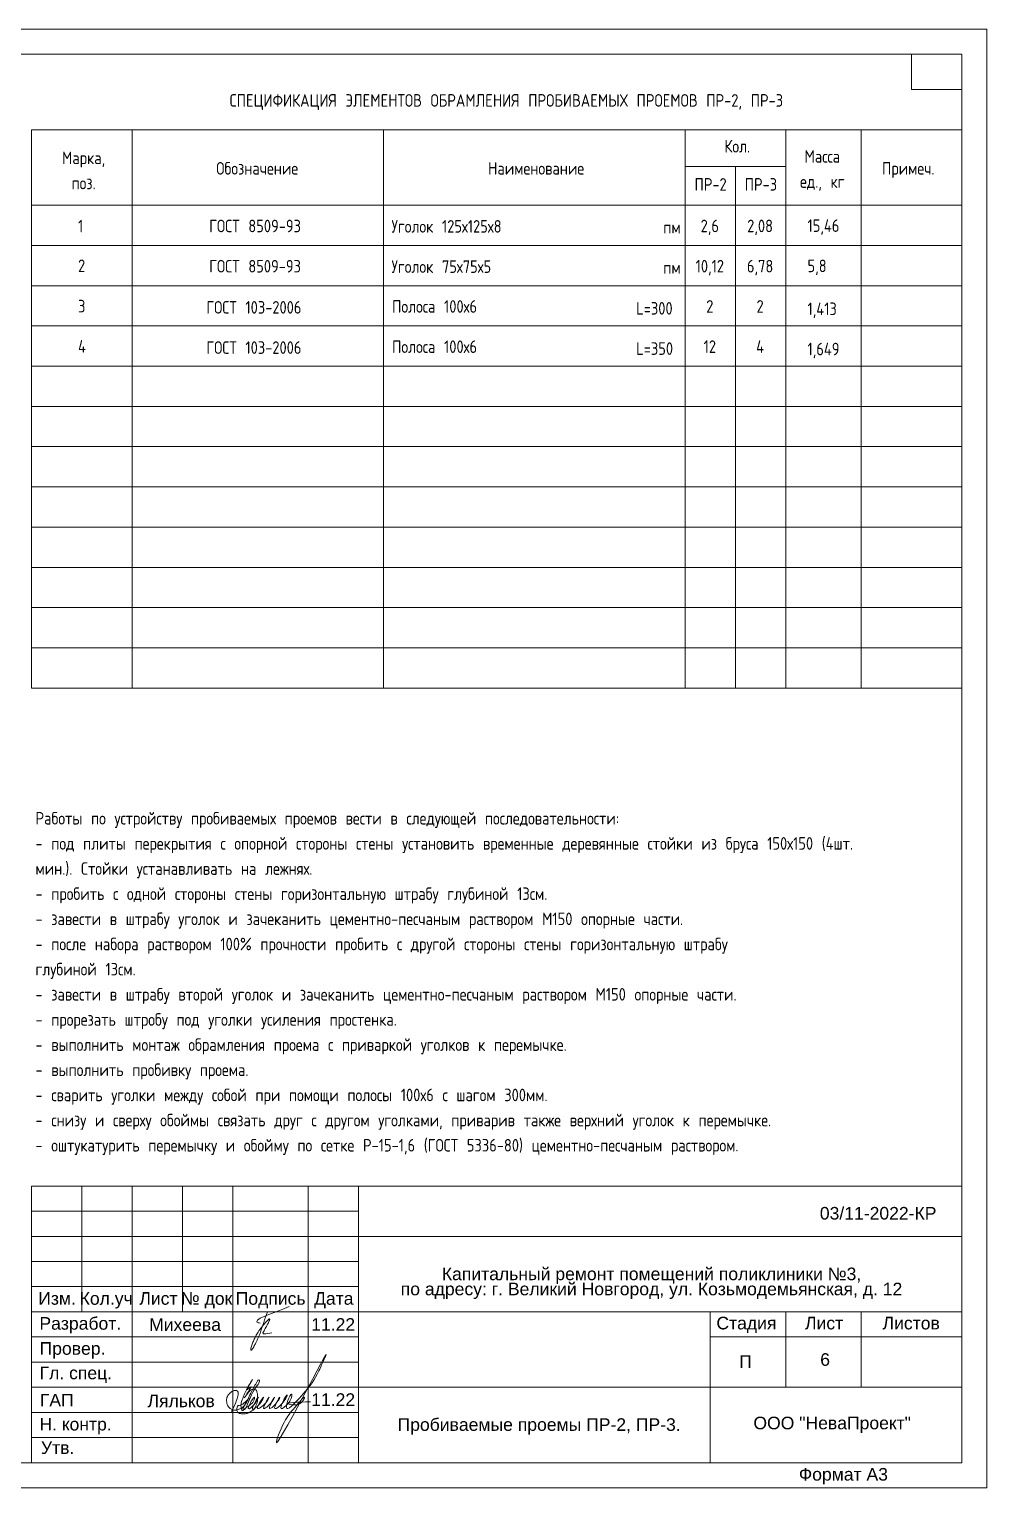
# Model space of a CAD drawing. Header units: metres. Extents: x 14591 to 15202, y 5442 to 5571.
# Drawn here: x 14871.68 to 14890.72, y 5478.46 to 5507.46 of the extents above; entities that cross this region are included whole.
import ezdxf
from ezdxf.enums import TextEntityAlignment as Align

# ---------------------------------------------------------------- set-up
doc = ezdxf.new("R2010")
doc.units = ezdxf.units.M
doc.header["$MEASUREMENT"] = 0
for name, color, linetype, lineweight in [('Level 5', 7, 'Continuous', 0), ('Level 50', 7, 'Continuous', 0), ('Level 63', 7, 'Continuous', 0), ('Оси', 7, 'Continuous', 0), ('Подпись', 7, 'Continuous', 0), ('ЧЕРТЕЖ', 7, 'Continuous', 0)]:
    doc.layers.add(name, color=color, linetype=linetype, lineweight=lineweight)
doc.styles.add('ARIAL', font='arial.ttf')
doc.styles.add('Style-Arial', font='arial.ttf')
doc.styles.add('Style-txt', font='txt.shx')

# ---------------------------------------------------------------- blocks, each defined once
blk = doc.blocks.new('*U150')
at = {"layer": 'Level 50', "color": 7, "linetype": 'Continuous', "lineweight": 0}
for p, q in [((-20.487, 14.5), (20.513, 14.5)), ((-20.487, -14.5), (-20.487, 14.5)), ((20.513, 14.5), (20.513, -14.5)), ((20.513, -14.5), (-20.487, -14.5))]:
    blk.add_line(p, q, dxfattribs=at)
at = {"layer": 'Level 50', "color": 7, "linetype": 'Continuous', "lineweight": 13}
for p, q in [((-18.487, 14), (20.013, 14)), ((-18.487, 14), (-18.487, -14)), ((19.013, 14), (19.013, 13.3)), ((20.013, 14), (20.013, -14)), ((19.013, 13.3), (20.013, 13.3)), ((-18.926, -14), (20.013, -14))]:
    blk.add_line(p, q, dxfattribs=at)
at = {"layer": 'Level 63', "color": 7, "linetype": 'Continuous', "lineweight": 13}
for p, q in [((-20.487, 1), (-18.487, 1)), ((-20.487, 1), (-20.487, -5.5)), ((-19.987, 1), (-19.987, -5.5)), ((-19.487, 1), (-19.487, -5.5)), ((-18.987, 1), (-18.987, -5.5)), ((-19.987, 0), (-18.487, 0)), ((-19.987, -1.5), (-18.487, -1.5)), ((-19.987, -3.5), (-18.487, -3.5)), ((-20.487, -5.5), (-18.487, -5.5)), ((-19.687, -5.5), (-18.487, -5.5)), ((-19.187, -14), (-19.187, -5.5)), ((-19.687, -8), (-18.487, -8)), ((1.513, -8.5), (20.013, -8.5)), ((1.513, -8.5), (1.513, -14)), ((2.513, -8.5), (2.513, -11)), ((3.513, -8.5), (3.513, -14)), ((4.513, -8.5), (4.513, -11)), ((5.513, -8.5), (5.513, -14)), ((7.013, -8.5), (7.013, -14)), ((8.013, -8.5), (8.013, -14)), ((8.013, -9.5), (20.013, -9.5)), ((1.513, -10.5), (8.013, -10.5)), ((1.513, -11), (8.013, -11)), ((8.013, -11), (20.013, -11)), ((-19.687, -11.5), (-18.487, -11.5)), ((15.013, -11.5), (20.013, -11.5)), ((8.013, -12.5), (20.013, -12.5))]:
    blk.add_line(p, q, dxfattribs=at)
at = {"layer": 'Level 63', "color": 7, "linetype": 'Continuous', "lineweight": 0}
for p, q in [((1.513, -9), (8.013, -9)), ((1.513, -9.5), (8.013, -9.5)), ((1.513, -10), (8.013, -10)), ((1.513, -11.5), (8.013, -11.5)), ((1.513, -12), (8.013, -12)), ((1.513, -12.5), (8.013, -12.5)), ((1.513, -13), (8.013, -13)), ((1.513, -13.5), (8.013, -13.5))]:
    blk.add_line(p, q, dxfattribs=at)
at = {"layer": 'Level 63', "color": 7, "linetype": 'Continuous', "lineweight": 13, "flags": 128}
for points in [[(-18.487, -14), (-19.687, -14), (-19.687, -5.5)], [(15.013, -11), (15.013, -14)], [(16.513, -11), (16.513, -12.5)], [(18.013, -11), (18.013, -12.5)]]:
    blk.add_lwpolyline(points, dxfattribs=at)
at = {"layer": 'Level 63', "color": 7, "linetype": 'Continuous', "lineweight": 0, "style": 'Style-Arial'}
for s, p in [('Согласовано', (-20.263, -4.173)), ('Взам. инв. №', (-19.445, -6.716)), ('Подп. и дата', (-19.457, -9.745)), ('Инв. № подл.', (-19.462, -12.713))]:
    blk.add_text(s, height=0.25002, rotation=90, dxfattribs=at).set_placement(p, align=Align.MIDDLE_CENTER)
for s, p in [('Изм.', (2.02, -10.735)), ('Кол.уч', (2.997, -10.735)), ('Лист', (4.036, -10.735)), ('№ док', (4.994, -10.735)), ('Подпись', (6.268, -10.735)), ('Дата', (7.524, -10.735)), ('Разработ.', (2.482, -11.231)), ('Стадия', (15.731, -11.225)), ('Лист', (17.276, -11.225)), ('Листов', (19.009, -11.225)), ('Провер.', (2.327, -11.729)), ('Гл. спец.', (2.393, -12.216)), ('ГАП', (2.014, -12.757)), ('Н. контр.', (2.388, -13.235)), ('ООО "НеваПроект"', (17.436, -13.211)), ('Утв.', (2.032, -13.702)), ('Формат А3', (17.66, -14.231))]:
    blk.add_text(s, height=0.25, dxfattribs=at).set_placement(p, align=Align.MIDDLE_CENTER)
blk = doc.blocks.new('формат_А3')
at = {"layer": 'Level 50', "color": 7, "linetype": 'Continuous', "lineweight": 13}
blk.add_blockref('*U150', (20.487, -14.5), dxfattribs=at)
blk = doc.blocks.new('*U43')
at = {"color": 0, "linetype": 'ByBlock', "lineweight": -2}
for points, knots in [([(-0.049, 0.33), (-0.098, 0.187), (-0.147, 0.043), (-0.195, -0.1), (-0.202, -0.12), (-0.21, -0.14), (-0.219, -0.16), (-0.227, -0.18), (-0.236, -0.199), (-0.246, -0.218), (-0.255, -0.237), (-0.265, -0.257), (-0.275, -0.276), (-0.279, -0.286), (-0.284, -0.295), (-0.289, -0.305), (-0.294, -0.314), (-0.299, -0.324), (-0.304, -0.334), (-0.306, -0.339), (-0.309, -0.344), (-0.312, -0.349), (-0.315, -0.355), (-0.318, -0.361), (-0.321, -0.366), (-0.327, -0.378), (-0.335, -0.39), (-0.342, -0.401), (-0.348, -0.41), (-0.355, -0.419), (-0.362, -0.427), (-0.365, -0.43), (-0.368, -0.432), (-0.371, -0.434), (-0.373, -0.434), (-0.374, -0.434), (-0.375, -0.435), (-0.376, -0.435), (-0.377, -0.435), (-0.377, -0.434), (-0.377, -0.434), (-0.378, -0.434), (-0.378, -0.434), (-0.378, -0.434), (-0.379, -0.434), (-0.379, -0.434), (-0.379, -0.434), (-0.38, -0.434), (-0.38, -0.433), (-0.381, -0.432), (-0.381, -0.43), (-0.382, -0.429), (-0.382, -0.425), (-0.382, -0.422), (-0.382, -0.418), (-0.382, -0.413), (-0.381, -0.407), (-0.38, -0.401), (-0.38, -0.399), (-0.379, -0.398), (-0.379, -0.396), (-0.374, -0.383), (-0.37, -0.369), (-0.365, -0.356), (-0.361, -0.342), (-0.356, -0.328), (-0.351, -0.315), (-0.342, -0.287), (-0.331, -0.26), (-0.32, -0.233), (-0.309, -0.205), (-0.296, -0.178), (-0.282, -0.152), (-0.268, -0.126), (-0.253, -0.1), (-0.236, -0.075), (-0.213, -0.041), (-0.188, -0.007), (-0.162, 0.026), (-0.149, 0.042), (-0.137, 0.058), (-0.123, 0.074), (-0.11, 0.09), (-0.096, 0.106), (-0.083, 0.121), (-0.078, 0.127), (-0.073, 0.132), (-0.068, 0.137), (-0.063, 0.142), (-0.059, 0.147), (-0.054, 0.152), (-0.049, 0.157), (-0.043, 0.162), (-0.038, 0.166), (-0.033, 0.171), (-0.028, 0.176), (-0.023, 0.181), (-0.022, 0.182), (-0.021, 0.183), (-0.02, 0.185), (-0.018, 0.186), (-0.017, 0.187), (-0.016, 0.188), (-0.014, 0.19), (-0.013, 0.19), (-0.012, 0.191), (-0.01, 0.191), (-0.009, 0.19), (-0.008, 0.189), (-0.007, 0.188), (-0.006, 0.188), (-0.006, 0.187), (-0.005, 0.186), (-0.004, 0.185), (-0.004, 0.184), (-0.003, 0.182), (-0.002, 0.18), (-0.003, 0.178), (-0.005, 0.172), (-0.008, 0.165), (-0.011, 0.158), (-0.013, 0.152), (-0.016, 0.145), (-0.019, 0.138), (-0.025, 0.125), (-0.031, 0.112), (-0.037, 0.099), (-0.047, 0.079), (-0.057, 0.059), (-0.068, 0.039), (-0.071, 0.032), (-0.075, 0.026), (-0.079, 0.019), (-0.087, 0.004), (-0.096, -0.011), (-0.104, -0.026), (-0.112, -0.04), (-0.121, -0.055), (-0.13, -0.07), (-0.135, -0.08), (-0.144, -0.094), (-0.136, -0.104), (-0.132, -0.11), (-0.126, -0.113), (-0.12, -0.112), (-0.067, -0.104), (-0.015, -0.095), (0.037, -0.086)], [0, 0, 0, 0, 0.217305, 0.217305, 0.217305, 0.248053, 0.248053, 0.248053, 0.278814, 0.278814, 0.278814, 0.3097, 0.3097, 0.3097, 0.325198, 0.325198, 0.325198, 0.340732, 0.340732, 0.340732, 0.349043, 0.349043, 0.349043, 0.358423, 0.358423, 0.358423, 0.377762, 0.377762, 0.377762, 0.393637, 0.393637, 0.393637, 0.398941, 0.398941, 0.398941, 0.400894, 0.400894, 0.400894, 0.401762, 0.401762, 0.401762, 0.402187, 0.402187, 0.402187, 0.402615, 0.402615, 0.402615, 0.403163, 0.403163, 0.403163, 0.405533, 0.405533, 0.405533, 0.410387, 0.410387, 0.410387, 0.41877, 0.41877, 0.41877, 0.421164, 0.421164, 0.421164, 0.441654, 0.441654, 0.441654, 0.462409, 0.462409, 0.462409, 0.504469, 0.504469, 0.504469, 0.546983, 0.546983, 0.546983, 0.589863, 0.589863, 0.589863, 0.649865, 0.649865, 0.649865, 0.679493, 0.679493, 0.679493, 0.709391, 0.709391, 0.709391, 0.719511, 0.719511, 0.719511, 0.72956, 0.72956, 0.72956, 0.739618, 0.739618, 0.739618, 0.749754, 0.749754, 0.749754, 0.752179, 0.752179, 0.752179, 0.754796, 0.754796, 0.754796, 0.756965, 0.756965, 0.756965, 0.75884, 0.75884, 0.75884, 0.760528, 0.760528, 0.760528, 0.762134, 0.762134, 0.762134, 0.764864, 0.764864, 0.764864, 0.775058, 0.775058, 0.775058, 0.785387, 0.785387, 0.785387, 0.806393, 0.806393, 0.806393, 0.838477, 0.838477, 0.838477, 0.849235, 0.849235, 0.849235, 0.873881, 0.873881, 0.873881, 0.898192, 0.898192, 0.898192, 0.9151, 0.9151, 0.9151, 0.924052, 0.924052, 0.924052, 1, 1, 1, 1]), ([(-0.192, 0.101), (-0.215, 0.109), (-0.261, 0.117), (-0.261, 0.127), (-0.265, 0.22), (0.168, 0.332), (0.382, 0.435)], [0, 0, 0, 0, 0.093914, 0.093914, 0.093914, 1, 1, 1, 1])]:
    blk.add_open_spline(points, degree=3, knots=knots, dxfattribs=at)

msp = doc.modelspace()

# ---------------------------------------------------------------- linework, layer by layer
at = {"color": 5, "linetype": 'Continuous', "lineweight": 0}
msp.add_spline([(14875.70454311, 5479.98167441), (14875.80720852, 5480.21649223), (14875.83239187, 5480.31047779), (14875.83239187, 5480.3636817), (14875.80116454, 5480.39490904), (14875.75188427, 5480.39490904), (14875.674538, 5480.35025315), (14875.61978548, 5480.28046482), (14875.60533381, 5480.24007649), (14875.60533381, 5480.17145988), (14875.6223813, 5480.10783778), (14875.66521818, 5480.04714014), (14875.71448014, 5480.01869873), (14875.78124276, 5480.00755561), (14875.84929491, 5480.02579013), (14875.90777103, 5480.05238626), (14875.94787806, 5480.08338603), (14876.01924184, 5480.20699172), (14876.08543575, 5480.34305522), (14876.13916122, 5480.453483), (14876.19539066, 5480.55087523), (14876.23260412, 5480.60303615), (14876.24996818, 5480.60768884), (14876.25666167, 5480.58270839), (14876.24564963, 5480.54161089), (14876.21317679, 5480.49677069), (14876.0219498, 5480.12834007), (14875.9611818, 5480.02308681), (14875.91566749, 5479.99680911), (14875.90349409, 5480.01789405), (14875.89784077, 5480.03899254), (14875.89034865, 5480.11446323), (14875.9234723, 5480.23808237), (14876.01831438, 5480.44477545), (14876.11657654, 5480.61497051), (14876.01952283, 5480.41765769), (14876.08266525, 5480.47325079), (14875.95389303, 5480.25021077), (14876.0546434, 5480.38073493), (14876.12881441, 5480.42355758), (14876.18506026, 5480.40848655), (14876.21185888, 5480.348358), (14876.21976923, 5480.25143749), (14876.14899011, 5480.02861751), (14876.06122288, 5479.96432872), (14875.99666388, 5479.93739545), (14875.8974589, 5479.93364335), (14875.82868042, 5479.96280445), (14875.81616555, 5479.98448084), (14875.80860925, 5480.03509544), (14875.82237715, 5480.08647793), (14875.89809265, 5480.11406221), (14876.05099502, 5480.25103559), (14875.93550121, 5480.0238071), (14875.99495945, 5480.05813534), (14876.14919678, 5480.21237267), (14876.16131584, 5480.25760161), (14876.03614851, 5480.04080544), (14876.16911385, 5480.14179099), (14876.23747103, 5480.26470071), (14876.1201163, 5480.03167287), (14876.28198336, 5480.15927015), (14876.34044107, 5480.26470071), (14876.21723508, 5480.04712284), (14876.38334597, 5480.15312975), (14876.44982423, 5480.26470071), (14876.34003043, 5480.04484983), (14876.50990305, 5480.18134467), (14876.55741417, 5480.26470071), (14876.45579764, 5480.04805), (14876.65338917, 5480.24009145), (14876.65825938, 5480.25230717), (14876.55979114, 5480.05999874), (14876.80394964, 5480.28695962), (14876.80661486, 5480.29690635), (14876.68253106, 5480.05644489), (14876.90160141, 5480.28705172), (14876.90160141, 5480.31599678), (14876.79239252, 5480.06815987), (14877.09264735, 5480.29301642), (14877.43670613, 5480.78609364), (14877.57166112, 5481.07661401), (14876.59416115, 5479.38353439), (14876.77727371, 5479.81551502), (14877.0020088, 5480.10610687), (14877.15515085, 5480.25924891), (14877.09953338, 5480.16291663), (14876.82946809, 5480.13054684), (14877.27216724, 5480.17311081)], degree=3, dxfattribs=at)
at = {"layer": 'Level 5', "color": 7, "linetype": 'Continuous', "lineweight": 13}
for p, q in [((14871.7249408, 5505.46267391), (14890.2249408, 5505.46267391)), ((14871.72498071, 5505.46268183), (14871.72498071, 5494.36264077)), ((14873.72498071, 5505.46268183), (14873.72498071, 5494.36264077)), ((14878.72498071, 5505.46268183), (14878.72498071, 5494.36264077)), ((14884.72498071, 5505.46267391), (14884.72498071, 5494.36264077)), ((14886.72498071, 5505.46268183), (14886.72498071, 5494.36264077)), ((14888.22498071, 5505.46268183), (14888.22498071, 5494.36264077)), ((14890.22498071, 5505.46268183), (14890.22498071, 5494.36264077)), ((14885.72498071, 5504.73555008), (14885.72498071, 5494.36264077)), ((14871.7249408, 5503.96267391), (14890.2249408, 5503.96267391)), ((14871.7249408, 5494.36267391), (14890.2249408, 5494.36267391))]:
    msp.add_line(p, q, dxfattribs=at)
at = {"layer": 'Level 5', "color": 7, "linetype": 'Continuous', "lineweight": 0}
for p, q in [((14871.7249408, 5503.16267391), (14890.2249408, 5503.16267391)), ((14871.7249408, 5502.36267391), (14890.2249408, 5502.36267391)), ((14871.7249408, 5501.56267391), (14890.2249408, 5501.56267391)), ((14871.7249408, 5500.76267391), (14890.2249408, 5500.76267391)), ((14871.7249408, 5499.96267391), (14890.2249408, 5499.96267391)), ((14871.7249408, 5499.16267391), (14890.2249408, 5499.16267391)), ((14871.7249408, 5498.36267391), (14890.2249408, 5498.36267391)), ((14871.7249408, 5497.56267391), (14890.2249408, 5497.56267391)), ((14871.7249408, 5496.76267391), (14890.2249408, 5496.76267391)), ((14871.7249408, 5495.96267391), (14890.2249408, 5495.96267391)), ((14871.7249408, 5495.16267391), (14890.2249408, 5495.16267391))]:
    msp.add_line(p, q, dxfattribs=at)
at = {"layer": 'ЧЕРТЕЖ', "color": 7, "linetype": 'Continuous', "lineweight": 13}
msp.add_line((14884.72498071, 5504.73555008), (14886.72498071, 5504.73555008), dxfattribs=at)

# ---------------------------------------------------------------- block references
at = {"layer": 'Level 50', "color": 7, "linetype": 'Continuous', "lineweight": 13}
msp.add_blockref('формат_А3', (14849.7249408, 5507.46267391), dxfattribs=at)
at = {"layer": 'Подпись', "color": 5, "linetype": 'Continuous', "lineweight": 0}
msp.add_blockref('*U43', (14876.46486883, 5481.63297025), dxfattribs=at)

# ---------------------------------------------------------------- texts
at = {"color": 7, "linetype": 'Continuous', "lineweight": 0, "style": 'Style-Arial'}
msp.add_text('03/11-2022-КР', height=0.25, dxfattribs=at).set_placement((14887.40334, 5484.04661764), align=Align.TOP_LEFT)
at = {"color": 18, "linetype": 'Continuous', "lineweight": 13, "true_color": 0x000000, "style": 'ARIAL'}
for s, p in [('11.22', (14877.72299484, 5481.83531755)), ('П', (14885.92329798, 5481.09726511)), ('11.22', (14877.72299484, 5480.34189165))]:
    msp.add_text(s, height=0.25, dxfattribs=at).set_placement(p, align=Align.TOP_CENTER)
at = {"color": 7, "lineweight": 13, "style": 'Style-Arial'}
for s, p in [('6', (14887.41090352, 5481.13870148)), ('Ляльков', (14874.03156529, 5480.31531432))]:
    msp.add_text(s, height=0.25, dxfattribs=at).set_placement(p, align=Align.TOP_LEFT)
at = {"linetype": 'Continuous', "lineweight": 0, "insert": (14884.05557296, 5482.52841063), "char_height": 0.25, "attachment_point": 5, "line_spacing_factor": 0.72, "style": 'Style-Arial'}
msp.add_mtext('Капитальный ремонт помещений поликлиники №3, \\Pпо адресу: г. Великий Новгород, ул. Козьмодемьянская, д. 12', dxfattribs=at)
at = {"layer": 'Оси', "color": 7, "linetype": 'Continuous', "lineweight": 13, "style": 'Style-Arial'}
msp.add_text('Михеева', height=0.25, dxfattribs=at).set_placement((14874.77805843, 5481.70839187), align=Align.MIDDLE_CENTER)
at = {"layer": 'ЧЕРТЕЖ', "color": 7, "linetype": 'Continuous', "lineweight": 13, "style": 'Style-txt', "width": 0.8}
for s, p in [('СПЕЦИФИКАЦИЯ ЭЛЕМЕНТОВ ОБРАМЛЕНИЯ ПРОБИВАЕМЫХ ПРОЕМОВ ПР-2, ПР-3', (14881.16823717, 5506.04627401)), ('Кол.', (14885.76009714, 5505.13488868)), ('Обозначение', (14876.21284007, 5504.69547401)), ('Наименование', (14881.76105189, 5504.69547401)), ('Примеч.', (14889.16284871, 5504.69547401)), ('ПР-2', (14885.23071851, 5504.37679961)), ('ПР-3', (14886.23071851, 5504.37679961)), ('ГОСТ 8509-93', (14876.17024007, 5503.54977401)), ('2,6', (14885.21520447, 5503.55104681)), ('2,08', (14886.21520447, 5503.55104681)), ('ГОСТ 8509-93', (14876.17024007, 5502.74977401)), ('10,12', (14885.21520447, 5502.75104681)), ('6,78', (14886.21520447, 5502.75104681)), ('ГОСТ 103-2006', (14876.14639598, 5501.93197401)), ('2', (14885.21520447, 5501.95104681)), ('2', (14886.21520447, 5501.95104681)), ('ГОСТ 103-2006', (14876.14639598, 5501.13197401)), ('12', (14885.21520447, 5501.15104681)), ('4', (14886.21520447, 5501.15104681))]:
    msp.add_text(s, height=0.25, dxfattribs=at).set_placement(p, align=Align.MIDDLE_CENTER)
for s, p in [('1', (14872.6492408, 5503.67297411)), ('Уголок 125х125х8', (14878.8843408, 5503.66707411)), ('15,46', (14887.1581408, 5503.68137411)), ('2', (14872.6492408, 5502.88297411)), ('Уголок 75х75х5', (14878.8843408, 5502.86707411)), ('5,8', (14887.1581408, 5502.88137411)), ('3', (14872.6492408, 5502.08097411)), ('Полоса 100х6', (14878.8964408, 5502.07507411)), ('L=300', (14883.7514408, 5502.03727411)), ('1,413', (14887.1581408, 5502.0284104)), ('4', (14872.6492408, 5501.28097411)), ('Полоса 100х6', (14878.8964408, 5501.27507411)), ('L=350', (14883.7514408, 5501.23727411)), ('1,649', (14887.1581408, 5501.2284104))]:
    msp.add_text(s, height=0.25, dxfattribs=at).set_placement(p, align=Align.TOP_LEFT)
for p in [(14884.6350961, 5503.52465365), (14884.6350961, 5502.72465365)]:
    msp.add_text('пм', height=0.25, dxfattribs=at).set_placement(p, align=Align.MIDDLE_RIGHT)
at = {"layer": 'ЧЕРТЕЖ', "color": 7, "linetype": 'Continuous', "lineweight": 13, "char_height": 0.25, "attachment_point": 5}
for s, insert, line_spacing_factor, style in [('\\H1x;\\W0.8;Марка,\\Pпоз.\\P', (14872.7596408, 5504.65380724), 1.2, 'Style-txt'), ('\\H1x;\\W0.8;Масса\\Pед., кг\\P', (14887.4520408, 5504.65380724), 1.2, 'Style-txt'), ('Пробиваемые проемы ПР-2, ПР-3.', (14881.81974267, 5479.68261944), 1.14, 'Style-Arial')]:
    msp.add_mtext(s, dxfattribs=dict(at, insert=insert, line_spacing_factor=line_spacing_factor, style=style))
at = {"layer": 'ЧЕРТЕЖ', "color": 7, "linetype": 'Continuous', "lineweight": 13, "insert": (14871.80231146, 5488.49014733), "char_height": 0.25, "width": 18.4226809547, "attachment_point": 4, "line_spacing_factor": 1.2, "style": 'Style-txt'}
msp.add_mtext('\\H1x;\\W0.8;Работы по устройству пробиваемых проемов вести в следующей последовательности:\\P- под плиты перекрытия с опорной стороны стены установить временные деревянные стойки из бруса 150х150 (4шт. мин.). Стойки устанавливать на лежнях.\\P- пробить с одной стороны стены горизонтальную штрабу глубиной 13см.\\P- завести в штрабу уголок и зачеканить цементно-песчаным раствором М150 опорные части.\\P- после набора раствором 100% прочности пробить с другой стороны стены горизонтальную штрабу\\Pглубиной 13см.\\P- завести в штрабу второй уголок и зачеканить цементно-песчаным раствором М150 опорные части.\\P- прорезать штробу под уголки усиления простенка.\\P- выполнить монтаж обрамления проема с приваркой уголков к перемычке.\\P- выполнить пробивку проема.\\P- сварить уголки между собой при помощи полосы 100х6 с шагом 300мм.\\P- снизу и сверху обоймы связать друг с другом уголками, приварив также верхний уголок к перемычке.\\P- оштукатурить перемычку и обойму по сетке Р-15-1,6 (ГОСТ 5336-80) цементно-песчаным раствором.\\P', dxfattribs=at)

doc.saveas('drawing.dxf')
